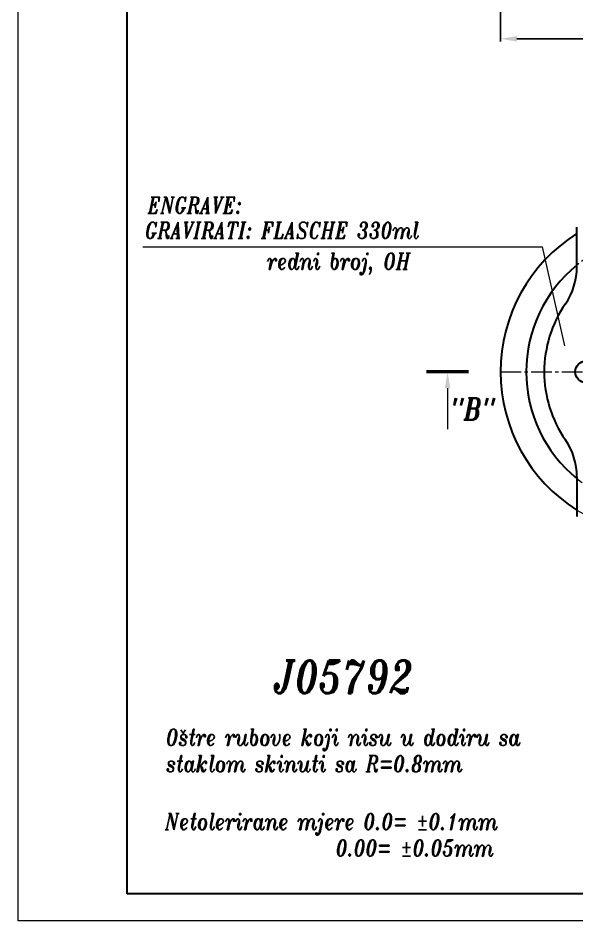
# Model space of a CAD drawing. Extents: x 43 to 400, y 17 to 437.
# Drawn here: x 42.7 to 145.2, y 16.6 to 182.3 of the extents above; entities that cross this region are included whole.
import ezdxf
from ezdxf.enums import TextEntityAlignment as Align

# ---------------------------------------------------------------- set-up
doc = ezdxf.new("R2010")
doc.units = 0
doc.header["$LTSCALE"] = 5
doc.header["$MEASUREMENT"] = 0
doc.linetypes.add('CENTER2', pattern=[1.125, 0.75, -0.125, 0.125, -0.125])
doc.linetypes.add('HIDDEN', pattern=[0.375, 0.25, -0.125])
doc.layers.get('0').update_dxf_attribs({"linetype": 'CONTINUOUS', "lineweight": 15})
for name, color, linetype, lineweight in [('1', 1, 'CENTER2', 15), ('2', 2, 'HIDDEN', 15), ('3', 3, 'CONTINUOUS', 30), ('4', 5, 'CONTINUOUS', 50)]:
    doc.layers.add(name, color=color, linetype=linetype, lineweight=lineweight)
doc.layers.add('ENGLISH', color=197, linetype='CONTINUOUS')
doc.styles.add('ITALICT', font='italict', dxfattribs={"width": 0.8, "height": 3})
doc.dimstyles.get("Standard").update_dxf_attribs({"dimtxt": 3, "dimasz": 3, "dimexe": 0.5, "dimexo": 0.5, "dimgap": 0.8, "dimtad": 1, "dimdsep": 46, "dimtxsty": 'ITALICT', "dimcen": 0, "dimadec": 0, "dimazin": 2, "dimtfac": 1, "dimtmove": 0, "dimatfit": 3, "dimfxl": 1, "dimtolj": 1, "dimtzin": 0, "dimarcsym": 0})

# ---------------------------------------------------------------- blocks, each defined once
blk = doc.blocks.new('*D186')
at = {"color": 0, "lineweight": -2, "transparency": 16777216}
for p, q in [((131.19, 216.31), (131.19, 177.96)), ((191.19, 216.31), (191.19, 177.96)), ((134.19, 178.46), (188.19, 178.46))]:
    blk.add_line(p, q, dxfattribs=at)
at = {"color": 0, "transparency": 16777216}
for points in [[(134.19, 178.96), (134.19, 177.96), (131.19, 178.46)], [(188.19, 178.96), (188.19, 177.96), (191.19, 178.46)]]:
    blk.add_solid(points, dxfattribs=at)
at = {"color": 0, "transparency": 16777216, "insert": (161.19, 180.76), "char_height": 3, "attachment_point": 5, "style": 'ITALICT'}
blk.add_mtext('\\A1;%%c60', dxfattribs=at)

msp = doc.modelspace()

# ---------------------------------------------------------------- linework, layer by layer
at = {"linetype": 'ByBlock'}
for p, q in [((42.7086, 16.5588), (42.7086, 436.5588)), ((339.7086, 16.5588), (42.7086, 16.5588))]:
    msp.add_line(p, q, dxfattribs=at)
for p, q in [((65.5829, 140.2611), (138.8455, 140.2611)), ((138.8455, 140.2611), (142.8862, 122.0903)), ((121.471, 114.3359), (121.471, 106.7882))]:
    msp.add_line(p, q)
msp.add_solid([(120.971, 114.3359), (121.971, 114.3359), (121.471, 117.3359)])
at = {"layer": '1'}
msp.add_line((131.1907, 117.3359), (161.1907, 117.3359), dxfattribs=at)
at = {"layer": '2'}
for radius, start, end in [(25.3, 90, 129.228232), (25.3, 230.771768, 270), (30, 237.769047, 260.793104)]:
    msp.add_arc((161.1907, 117.3359), radius, start, end, dxfattribs=at)
at = {"layer": '3', "linetype": 'ByBlock'}
for p, q in [((62.7086, 21.5588), (62.7086, 431.5588)), ((334.7086, 21.5588), (62.7086, 21.5588))]:
    msp.add_line(p, q, dxfattribs=at)
at = {"layer": '3'}
for p, q in [((145.1907, 136.6232), (145.1907, 143.8878)), ((145.1907, 98.0486), (145.1907, 90.7841))]:
    msp.add_line(p, q, dxfattribs=at)
msp.add_circle((146.8907, 117.3359), 2, dxfattribs=at)
for centre, radius, start, end in [((161.1907, 117.3359), 30, 122.230953, 180), ((161.1907, 117.3359), 25.3, 129.228232, 180), ((133.1907, 136.6232), 12, 325.439678, 0), ((161.1907, 117.3359), 22, 145.439678, 180), ((161.1907, 117.3359), 30, 180, 237.769047), ((161.1907, 117.3359), 25.3, 180, 230.771768), ((161.1907, 117.3359), 22, 180, 214.560322), ((133.1907, 98.0486), 12, 0, 34.560322)]:
    msp.add_arc(centre, radius, start, end, dxfattribs=at)
at = {"layer": '4'}
msp.add_line((125.3102, 117.3359), (117.6318, 117.3359), dxfattribs=at)

# ---------------------------------------------------------------- texts
at = {"style": 'ITALICT', "width": 0.8}
for s, height, p in [('GRAVIRATI: FLASCHE 330ml', 3, (66.009, 141.7877)), ('redni broj, OH', 3, (88.3483, 136.1395)), ('J05792', 6, (89.6376, 58.3375)), ('Oštre rubove koji nisu u dodiru sa', 3, (69.8549, 48.7578)), ('staklom skinuti sa R=0.8mm', 3, (69.8549, 43.9007)), ('Netolerirane mjere 0.0= %%p0.1mm', 3, (69.6541, 33.2979)), ('                0.00= %%p0.05mm', 3, (72.367, 28.4408))]:
    msp.add_text(s, height=height, dxfattribs=at).set_placement(p)
msp.add_text('"B"', height=4, dxfattribs=at).set_placement((121.9923, 110.5063), align=Align.MIDDLE_LEFT)
at = {"layer": 'ENGLISH', "style": 'ITALICT', "width": 0.8}
msp.add_text('ENGRAVE:', height=3, dxfattribs=at).set_placement((66.4833, 146.4224))

# ---------------------------------------------------------------- dimensions: what is measured, and where the dimension line sits
dim = msp.add_linear_dim(base=(191.1907, 178.4567), p1=(131.1907, 216.8124), p2=(191.1907, 216.8124), text='%%c60', dimstyle='Standard', override={"dimtmove": 0})
dim.commit()
dim.dimension.update_dxf_attribs({"geometry": '*D186', "text_midpoint": (161.1907, 178.4567), "dimtype": 160})

doc.saveas('drawing.dxf')
